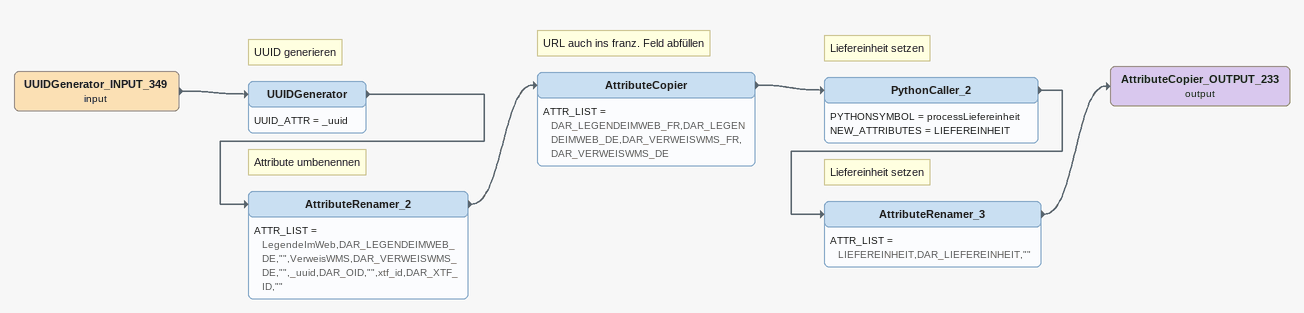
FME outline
UUIDGenerator_INPUT_349 (input)
    -> UUIDGenerator
Note: UUID generieren
UUIDGenerator
    UUID_ATTR = _uuid
    -> AttributeRenamer_2
Note: Attribute umbenennen
AttributeRenamer_2
    ATTR_LIST = LegendeImWeb,DAR_LEGENDEIMWEB_DE,"",VerweisWMS,DAR_VERWEISWMS_DE,"",_uuid,DAR_OID,"",xtf_id,DAR_XTF_ID,""
    -> AttributeCopier
Note: URL auch ins franz. Feld abfüllen
AttributeCopier
    ATTR_LIST = DAR_LEGENDEIMWEB_FR,DAR_LEGENDEIMWEB_DE,DAR_VERWEISWMS_FR,DAR_VERWEISWMS_DE
    -> PythonCaller_2
Note: Liefereinheit setzen
PythonCaller_2
    PYTHONSYMBOL = processLiefereinheit
    NEW_ATTRIBUTES = LIEFEREINHEIT
    -> AttributeRenamer_3
Note: Liefereinheit setzen
AttributeRenamer_3
    ATTR_LIST = LIEFEREINHEIT,DAR_LIEFEREINHEIT,""
    -> AttributeCopier_OUTPUT_233 (output)
AttributeCopier_OUTPUT_233 (output)
